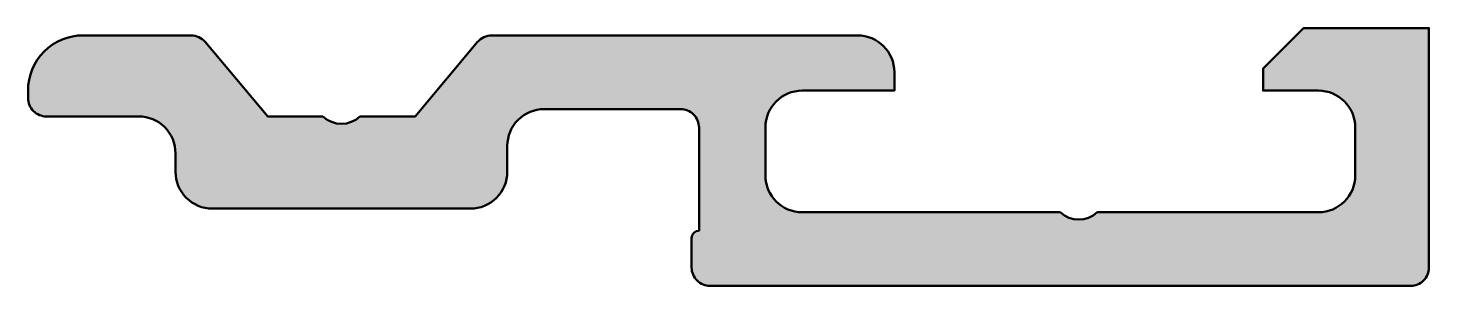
# Model space of a CAD drawing. Extents: x -18 to 20, y -4.8 to 2.2.
import ezdxf

# ---------------------------------------------------------------- set-up
doc = ezdxf.new("R2010")
doc.units = 0
doc.layers.add('0S-Alu contour', color=7, linetype='Continuous', lineweight=50)
doc.layers.add('0S-Alu hatch', color=252, linetype='Continuous', lineweight=25)

# ---------------------------------------------------------------- blocks, each defined once
blk = doc.blocks.new('188160__5DDD5515_F33E_4149_BDF2_5210003F77C8_')
at = {"layer": '0S-Alu hatch'}
h = blk.add_hatch(color=256, dxfattribs=at)
edge = h.paths.add_edge_path()
edge.add_ellipse((-13.580673831137, 1.498048821331838), major_axis=(-0.5021559740729346, 0), ratio=1, start_angle=220.0556732243949, end_angle=269.84432605113636, ccw=False)
edge.add_line((-13.19631385803222, 1.821202087402344), (-11.4999942779541, -0.2000000000000002))
edge.add_line((-11.4999942779541, -0.2000000000000002), (-9.999994277954102, -0.2))
edge.add_arc((-9.499994277954102, 0.3249775187553887), 0.7249837206438255, 226.395955715184, 313.604044284816)
edge.add_line((-8.999994277954102, -0.2), (-7.4999942779541, -0.1999999999999997))
edge.add_line((-7.4999942779541, -0.1999999999999997), (-5.804315567016602, 1.821202087402343))
edge.add_ellipse((-5.41997315327541, 1.498086391873645), major_axis=(-0.5021183562641376, 0), ratio=1, start_angle=270.15368193851197, end_angle=319.9463187859572, ccw=False)
edge.add_line((-5.42131996154785, 2.000202941894531), (4.500005722045899, 1.999996948242187))
edge.add_ellipse((4.49998171685224, 0.9999729428362794), major_axis=(-1.000024005694025, 0), ratio=1, start_angle=180.0018124969042, end_angle=269.99862463673344, ccw=False)
edge.add_line((5.500005722045898, 1.000004577634331), (5.500005722045898, 0.4999969482421875))
edge.add_line((5.500005722045898, 0.4999969482421875), (3.000005722045898, 0.4999969482421875))
edge.add_arc((3.000015385275815, -0.5000432333264154), 1.00004018161529, 90.00055364004456, 179.9976978582949)
edge.add_line((1.999975204467771, -0.5000030517593296), (1.999975204467771, -1.800006103515624))
edge.add_arc((3.000017531985109, -1.799956145425636), 1.000042328765191, 180.0028622664401, 269.9993233689677)
edge.add_line((3.000005722045897, -2.799998474121093), (10.0000057220459, -2.799998474121093))
edge.add_arc((10.50000572199496, -2.275020955419179), 0.7249837205699771, 226.3959557151841, 313.6040442848159)
edge.add_line((11.00000572194403, -2.799998474121093), (17.0000057220459, -2.800006103515625))
edge.add_arc((16.99994214773899, -1.799942529208723), 1.000063576327617, 270.0036423079089, 359.9963576920525)
edge.add_line((18.00000572204589, -1.8000061035163), (18.00000572204589, -0.4999954223632813))
edge.add_arc((16.99996254291701, -0.5000462312452303), 1.000043180419596, 0.0029110088258817, 89.99752612497429)
edge.add_line((17.00000572204589, 0.4999969482421875), (15.50000572204589, 0.4999969482421875))
edge.add_line((15.50000572204589, 0.4999969482421875), (15.50000572204589, 1.099995422363279))
edge.add_line((15.50000572204589, 1.099995422363279), (16.5999813079834, 2.199993896484374))
edge.add_line((16.5999813079834, 2.199993896484374), (20.00000572204589, 2.199993896484374))
edge.add_line((20.00000572204589, 2.199993896484374), (20.00000572204589, -4.300006103515625))
edge.add_ellipse((19.50024037880173, -4.300240760271463), major_axis=(-0.4997653983338046, 0), ratio=1, start_angle=89.97309769287222, end_angle=180.026902307127, ccw=False)
edge.add_line((19.50000572204589, -4.800006103515624), (0.4999752044677735, -4.800006103515625))
edge.add_ellipse((0.4997405477119376, -4.300240760271459), major_axis=(-0.4997653983338099, 0), ratio=1, start_angle=-0.026902307127102176, end_angle=90.02690230712739, ccw=False)
edge.add_line((-2.47955322276e-05, -4.300006103515628), (5.7220458974e-06, -3.500003051757813))
edge.add_ellipse((0.2003344711996139, -3.50033482677247), major_axis=(-0.2003290238885845, 0), ratio=1, start_angle=270.09926203225046, end_angle=359.9051095222813, ccw=False)
edge.add_line((0.199987411499025, -3.300006103515625), (0.1999874114990241, -0.5000030517578113))
edge.add_arc((-0.3000089491443376, -0.4999994124011743), 0.4999963606566068, 359.9995829571354, 450.0004170425866)
edge.add_line((-0.3000125885009766, -3.0517578125e-06), (-3.999994277954101, -3.0517578125e-06))
edge.add_arc((-4.000522616160324, -0.9994747135515895), 0.9994718014381767, 89.96971245137846, 180.0302875486256)
edge.add_line((-4.999994277954101, -1.000003051757883), (-4.999994277954101, -1.70000762939453))
edge.add_ellipse((-5.999545701436471, -1.700456205912161), major_axis=(-0.9995515241379631, 0), ratio=1, start_angle=89.97428692619548, end_angle=180.0257130738061, ccw=False)
edge.add_line((-5.999994277954101, -2.700007629394531), (-12.99999427795409, -2.70000762939453))
edge.add_ellipse((-13.00050992537103, -1.700523276811457), major_axis=(-0.9994844855977818, 0), ratio=1, start_angle=-0.02955966044538627, end_angle=90.0295596604488, ccw=False)
edge.add_line((-13.9999942779541, -1.700007629394574), (-13.9999942779541, -1.199999999999999))
edge.add_arc((-14.99948412325065, -1.199489845296549), 0.9994899754918716, 359.9707553718579, 450.0292446281529)
edge.add_line((-14.9999942779541, -0.2000000000000001), (-17.49999427795409, -0.2000000000000008))
edge.add_ellipse((-17.50029769686598, 0.2996965810881221), major_axis=(-0.4996966732070519, 0), ratio=1, start_angle=-0.03479035398669339, end_angle=90.03479035398033, ccw=False)
edge.add_line((-17.9999942779541, 0.3000000000000615), (-17.9999942779541, 0.499996948242165))
edge.add_ellipse((-16.50080937778974, 0.5008120480778359), major_axis=(-1.499185121747327, 0), ratio=1, start_angle=-90.03115144493319, end_angle=0.031151444941485806, ccw=False)
edge.add_line((-16.4999942779541, 1.999996948242187), (-13.57930946350097, 2.000202941894531))
at = {"layer": '0S-Alu contour', "color": 7}
for points in [[(-16.4999942779541, 1.999996948242187), (-13.57930946350097, 2.000202941894531)], [(-5.42131996154785, 2.000202941894531), (4.500005722045898, 1.999996948242187)], [(17.00000572204589, 0.4999969482421875), (15.50000572204589, 0.4999969482421875), (15.50000572204589, 1.099995422363279), (16.5999813079834, 2.199993896484374), (20.00000572204589, 2.199993896484374), (20.00000572204589, -4.300006103515625)], [(-13.19631385803222, 1.821202087402344), (-11.4999942779541, -0.2000000000000002), (-9.999994277954102, -0.2)], [(-8.999994277954102, -0.2), (-7.4999942779541, -0.1999999999999997), (-5.804315567016602, 1.821202087402343)], [(5.500005722045898, 1.000004577634331), (5.500005722045898, 0.4999969482421875), (3.000005722045898, 0.4999969482421875)], [(-17.9999942779541, 0.3000000000000615), (-17.9999942779541, 0.499996948242165)], [(-14.9999942779541, -0.2000000000000001), (-17.49999427795409, -0.2000000000000008)], [(-0.3000125885009766, -3.0517578125e-06), (-3.999994277954101, -3.0517578125e-06)], [(0.199987411499025, -3.300006103515625), (0.1999874114990241, -0.5000030517578113)], [(1.999975204467771, -0.5000030517593296), (1.999975204467771, -1.800006103515624)], [(18.00000572204589, -1.8000061035163), (18.00000572204589, -0.4999954223632813)], [(-4.999994277954101, -1.000003051757883), (-4.999994277954101, -1.70000762939453)], [(-13.9999942779541, -1.700007629394574), (-13.9999942779541, -1.199999999999999)], [(-5.999994277954101, -2.700007629394531), (-12.99999427795409, -2.70000762939453)], [(3.000005722045897, -2.799998474121093), (10.0000057220459, -2.799998474121093)], [(11.00000572194403, -2.799998474121093), (17.0000057220459, -2.800006103515625)], [(-2.47955322276e-05, -4.300006103515628), (5.7220458974e-06, -3.500003051757813)], [(19.50000572204589, -4.800006103515624), (0.4999752044677733, -4.800006103515625)]]:
    blk.add_lwpolyline(points, dxfattribs=at)
at = {"layer": '0S-Alu contour', "color": 7, "extrusion": (0, 0, -1)}
for centre, radius, start, end in [((16.50080937778974, 0.5008120480778359), 1.499185121747327, 359.9688485550585, 90.0311514449333), ((13.580673831137, 1.498048821331838), 0.5021559740729346, 90.15567394886364, 139.9443267756051), ((5.41997315327541, 1.498086391873645), 0.5021183562641376, 40.0536812140428, 89.84631806148803), ((-4.49998171685224, 0.9999729428362794), 1.000024005694025, 90.00137536326658, 179.9981875030958), ((17.50029769686598, 0.2996965810881221), 0.4996966732070519, 269.9652096460197, 0.0347903539867078), ((13.00050992537103, -1.700523276811457), 0.9994844855977818, 269.9704403395512, 0.0295596604454495), ((5.999545701436471, -1.700456205912161), 0.9995515241379631, 179.9742869261939, 270.0257130738045), ((-0.2003344711996139, -3.50033482677247), 0.2003290238885845, 0.0948904777187205, 89.90073796774955), ((-0.4997405477119376, -4.300240760271459), 0.4997653983338099, 269.9730976928726, 0.0269023071270038), ((-19.50024037880173, -4.300240760271463), 0.4997653983338046, 179.973097692873, 270.0269023071278)]:
    blk.add_arc(centre, radius, start, end, dxfattribs=at)
at = {"layer": '0S-Alu contour', "color": 7}
for centre, radius, start, end in [((3.000015385275815, -0.5000432333264154), 1.00004018161529, 90.00055364004456, 179.9976978582949), ((16.99996254291701, -0.5000462312452303), 1.000043180419596, 0.0029110088258817, 89.99752612497429), ((-14.99948412325065, -1.199489845296549), 0.9994899754918716, 359.9707553718579, 90.02924462815282), ((-9.499994277954102, 0.3249775187553887), 0.7249837206438255, 226.395955715184, 313.604044284816), ((-4.000522616160324, -0.9994747135515895), 0.9994718014381767, 89.96971245137846, 180.0302875486256), ((-0.3000089491443376, -0.4999994124011743), 0.4999963606566068, 359.9995829571354, 90.00041704258666), ((3.000017531985109, -1.799956145425636), 1.000042328765191, 180.0028622664401, 269.9993233689677), ((16.99994214773899, -1.799942529208723), 1.000063576327617, 270.0036423079089, 359.9963576920525), ((10.50000572199496, -2.275020955419179), 0.7249837205699771, 226.3959557151841, 313.6040442848159)]:
    blk.add_arc(centre, radius, start, end, dxfattribs=at)
blk = doc.blocks.new('188160__FF3034AC_9351_4C1F_8E72_BBDEBBCE4E82_')
at = {"layer": '0S-Alu contour', "color": 7}
blk.add_blockref('188160__5DDD5515_F33E_4149_BDF2_5210003F77C8_', (0, 0), dxfattribs=at)

msp = doc.modelspace()

# ---------------------------------------------------------------- block references
at = {"layer": '0S-Alu contour', "color": 7}
msp.add_blockref('188160__FF3034AC_9351_4C1F_8E72_BBDEBBCE4E82_', (0, 0), dxfattribs=at)

doc.saveas('drawing.dxf')
